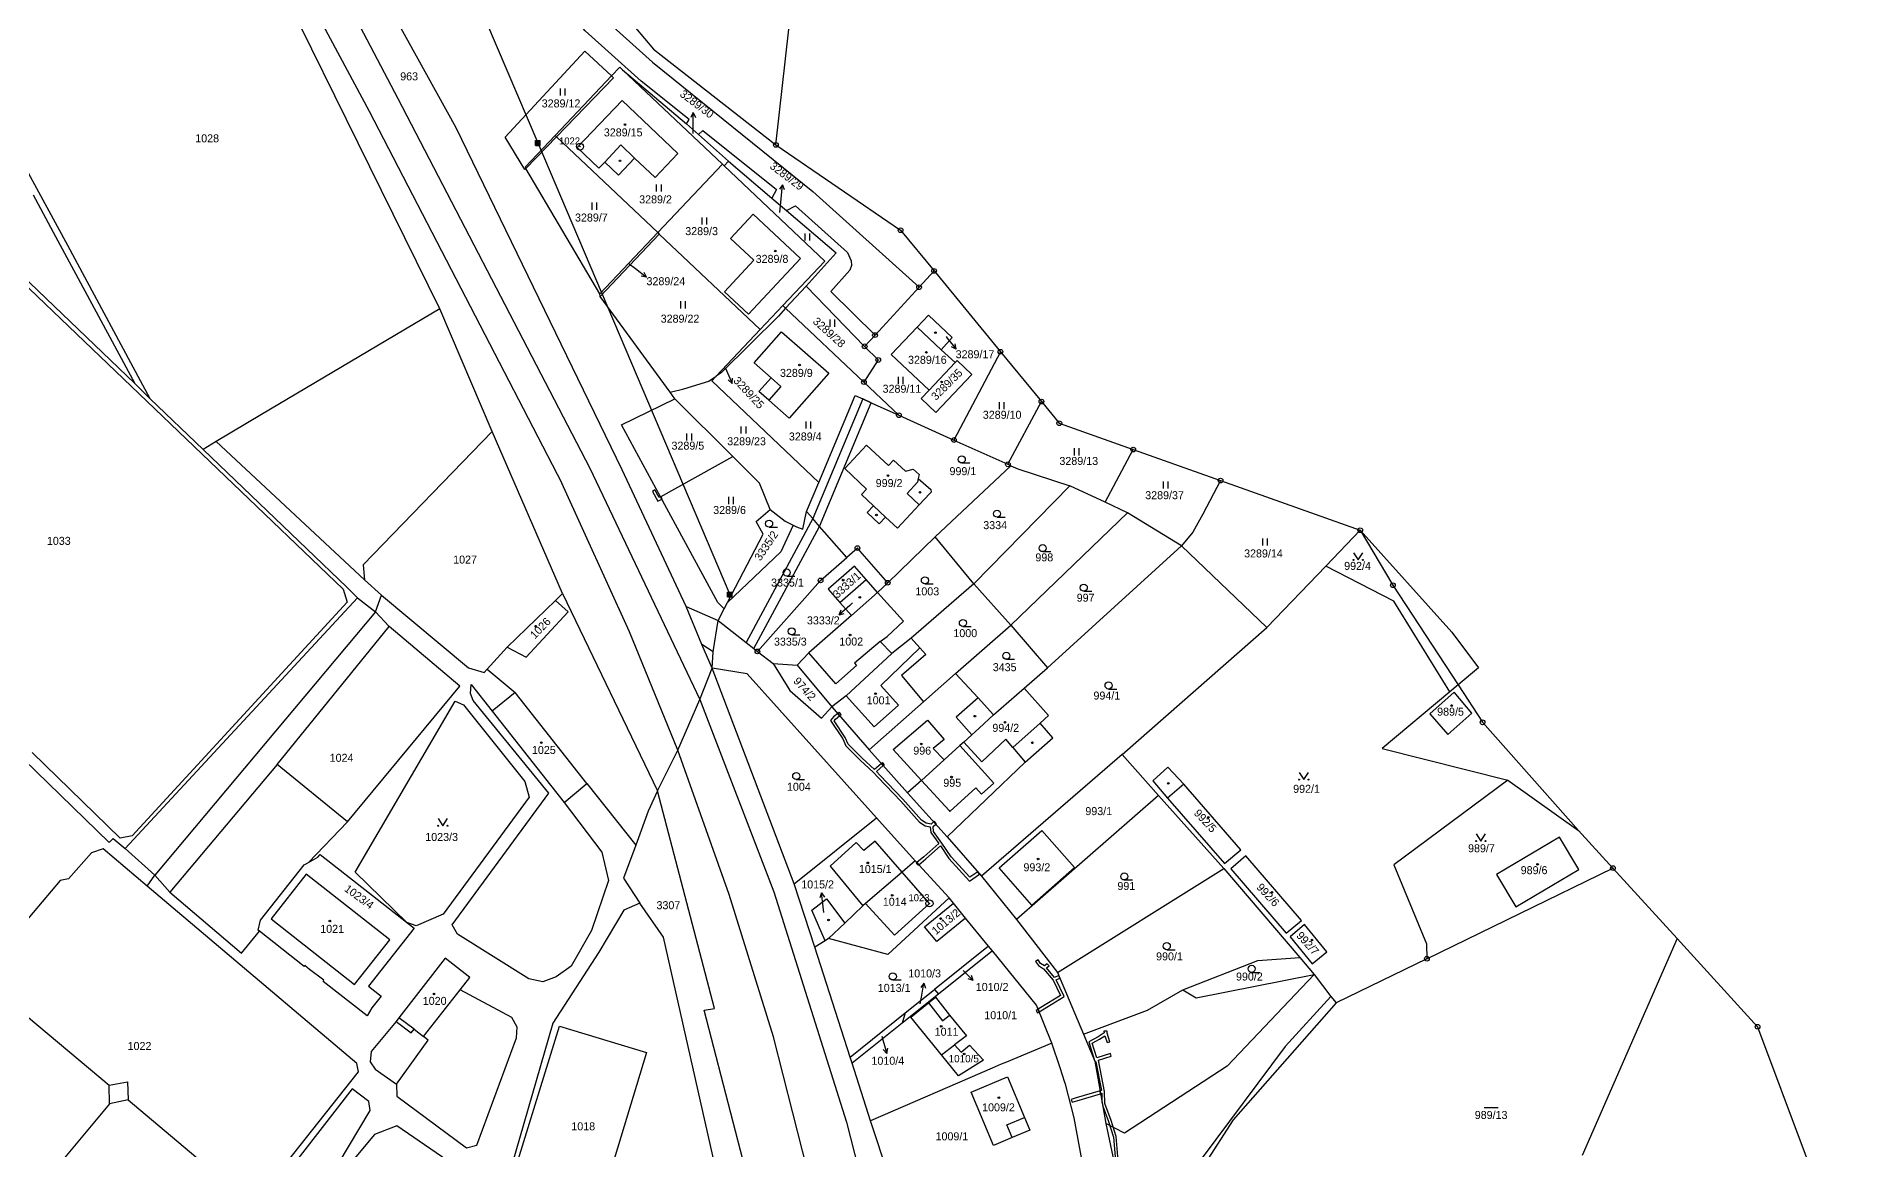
# Model space of a CAD drawing. Extents: x -784124 to -780570, y -980818 to -976926.
# Drawn here: x -781755.2 to -781369.2, y -978799 to -978562.4 of the extents above; entities that cross this region are included whole.
import ezdxf
from ezdxf.enums import TextEntityAlignment as Align

# ---------------------------------------------------------------- set-up
doc = ezdxf.new("R2010")
doc.units = 0
doc.header["$LTSCALE"] = 3.138375
doc.header["$MEASUREMENT"] = 0
doc.linetypes.add('0_051C', pattern=[0])
doc.linetypes.add('2_6_59_2', pattern=[0])
for name, color, linetype in [('101', 1, 'CONTINUOUS'), ('1016', 1, 'CONTINUOUS'), ('1029', 1, 'CONTINUOUS'), ('105', 1, 'CONTINUOUS'), ('18', 1, 'CONTINUOUS'), ('21800', 1, 'CONTINUOUS'), ('21900', 1, 'CONTINUOUS'), ('21999', 1, 'CONTINUOUS'), ('23700', 1, 'CONTINUOUS'), ('304', 1, 'CONTINUOUS'), ('306', 1, 'CONTINUOUS'), ('314', 1, 'CONTINUOUS'), ('402', 1, 'CONTINUOUS'), ('404', 1, 'CONTINUOUS'), ('50100', 1, 'CONTINUOUS'), ('602', 1, 'CONTINUOUS'), ('60502', 1, 'CONTINUOUS'), ('804', 1, 'CONTINUOUS')]:
    doc.layers.add(name, color=color, linetype=linetype)

# ---------------------------------------------------------------- blocks, each defined once
blk = doc.blocks.new('4_02$0')
at = {"layer": '404', "color": 255, "linetype": 'Continuous'}
blk.add_circle((-0.01, 0), 0.175, dxfattribs=at)
blk = doc.blocks.new('1029$1')
at = {"layer": '1029', "color": 6, "linetype": 'Continuous'}
for p, q in [((0, 3), (-0.5, 2)), ((0, 0), (0, 3)), ((0, 3), (0.5, 2))]:
    blk.add_line(p, q, dxfattribs=at)
blk = doc.blocks.new('3_06$4')
at = {"layer": '306', "color": 255, "linetype": 'Continuous'}
for p, q in [((-0.51, 0), (-0.51, 1.5)), ((0.49, 0), (0.49, 1.5))]:
    blk.add_line(p, q, dxfattribs=at)
blk = doc.blocks.new('3_04$3')
at = {"layer": '304', "color": 255, "linetype": 'Continuous'}
blk.add_line((0.01, 0), (1.76, 0), dxfattribs=at)
blk.add_circle((0.01, 0.75), 0.75, dxfattribs=at)
blk = doc.blocks.new('8_04$10')
at = {"layer": '804', "color": 255, "linetype": 'Continuous'}
blk.add_line((-1.5, 0), (1.5, 0), dxfattribs=at)
blk = doc.blocks.new('3_14$2')
at = {"layer": '314', "color": 255, "linetype": 'Continuous'}
blk.add_lwpolyline([(-1, 1.5), (0, 0), (1, 1.5)], dxfattribs=at)
for centre in [(-1, 0), (1, 0)]:
    blk.add_circle(centre, 0.1, dxfattribs=at)
blk = doc.blocks.new('1_01$18')
at = {"layer": '101', "color": 3, "linetype": 'Continuous'}
for radius in [0.75, 0.03]:
    blk.add_circle((0, 0), radius, dxfattribs=at)
blk = doc.blocks.new('1_05$19')
at = {"layer": '105', "color": 3, "linetype": 'Continuous'}
for radius in [0.5, 0.0303]:
    blk.add_circle((0, 0), radius, dxfattribs=at)
blk = doc.blocks.new('6_02$22')
at = {"layer": '602', "color": 255, "linetype": 'Continuous'}
for p, q in [((-0.5, 0.5), (0.5, 0.5)), ((-0.5, -0.5), (-0.5, 0.5)), ((-0.5, 0.3), (0.5, 0.3)), ((-0.5, 0.1), (0.5, 0.1)), ((-0.3, -0.5), (-0.3, 0.5)), ((-0.1, -0.5), (-0.1, 0.5)), ((0.1, -0.5), (0.1, 0.5)), ((0.3, -0.5), (0.3, 0.5)), ((0.5, -0.5), (0.5, 0.5)), ((-0.5, -0.1), (0.5, -0.1)), ((-0.5, -0.3), (0.5, -0.3)), ((-0.5, -0.5), (0.5, -0.5))]:
    blk.add_line(p, q, dxfattribs=at)

msp = doc.modelspace()

# ---------------------------------------------------------------- linework, layer by layer
at = {"layer": '1029', "color": 255, "linetype": 'Continuous'}
for p, q in [((-781615.62, -978583.04), (-781615.62, -978581.63)), ((-781597.16, -978599.82), (-781596.91, -978596.94)), ((-781629.23, -978610.73), (-781627.88, -978611.77)), ((-781561.86, -978626.23), (-781561.6, -978626.54)), ((-781608.81, -978632.78), (-781608.53, -978633.41)), ((-781581.72, -978682.81), (-781582.32, -978683.34)), ((-781587.83, -978748.57), (-781587.98, -978747.39)), ((-781567.36, -978768), (-781567.1, -978766.58)), ((-781575.48, -978774.9), (-781575.27, -978775.63))]:
    msp.add_line(p, q, dxfattribs=at)
at = {"layer": '21800', "color": 255, "linetype": 'Continuous'}
for p, q in [((-781748.45, -978606.85), (-781772.47, -978562.83)), ((-781632.53, -978571.25), (-781644.67, -978583.78)), ((-781632.98, -978570.84), (-781632.53, -978571.25)), ((-781644.67, -978583.78), (-781651.17, -978590.49)), ((-781634.4, -978589.13), (-781630.99, -978585.49)), ((-781630.99, -978585.49), (-781628.03, -978588.28)), ((-781755.84, -978596.13), (-781751.06, -978604.98)), ((-781734.2, -978636.19), (-781765.43, -978606.3)), ((-781751.06, -978604.98), (-781734.2, -978636.19)), ((-781731, -978639.45), (-781748.45, -978606.85)), ((-781669.44, -978620.29), (-781707.28, -978642.77)), ((-781731, -978639.45), (-781734.2, -978636.19)), ((-781596.96, -978636.81), (-781599.55, -978639.72)), ((-781599.05, -978634.96), (-781596.96, -978636.81)), ((-781719.7, -978650.19), (-781731, -978639.45)), ((-781707.28, -978642.77), (-781716.95, -978648.52)), ((-781716.95, -978648.52), (-781719.7, -978650.19)), ((-781685.46, -978677.92), (-781716.95, -978648.52)), ((-781689.17, -978679.47), (-781719.7, -978650.19)), ((-781570.16, -978659.55), (-781567.95, -978657.16)), ((-781567.76, -978656.34), (-781567.95, -978657.16)), ((-781567.55, -978661.96), (-781570.16, -978659.55)), ((-781574.73, -978664.57), (-781577.29, -978662.18)), ((-781473.88, -978667.36), (-781454.41, -978689.01)), ((-781686.91, -978681.71), (-781689.17, -978679.47)), ((-781703.98, -978717.12), (-781680.17, -978687.79)), ((-781611.33, -978693.23), (-781610.3, -978686.53)), ((-781611.33, -978693.23), (-781613.78, -978691.65)), ((-781575.84, -978691.01), (-781581.33, -978695.63)), ((-781454.41, -978689.01), (-781448.74, -978696.6)), ((-781611.57, -978696.7), (-781611.33, -978693.23)), ((-781585.3, -978700), (-781591.04, -978693.43)), ((-781581.33, -978695.63), (-781580.9, -978696.13)), ((-781575.72, -978700.34), (-781567.43, -978692.35)), ((-781659.36, -978696.88), (-781653.43, -978701.82)), ((-781614.17, -978703.31), (-781611.57, -978696.7)), ((-781580.9, -978696.13), (-781585.3, -978700)), ((-781448.74, -978696.6), (-781453.08, -978700.23)), ((-781662.94, -978702.08), (-781662.76, -978700.17)), ((-781662.34, -978703.54), (-781662.94, -978702.08)), ((-781662.76, -978700.17), (-781658.31, -978705.83)), ((-781646.25, -978723.26), (-781662.34, -978703.54)), ((-781618.86, -978714.07), (-781614.17, -978703.31)), ((-781583.06, -978702.52), (-781577.12, -978709.12)), ((-781571.96, -978704.51), (-781575.72, -978700.34)), ((-781555.07, -978702.95), (-781559.7, -978707.1)), ((-781687.4, -978740.04), (-781666.18, -978703.68)), ((-781666.18, -978703.68), (-781664.38, -978704.44)), ((-781664.38, -978704.44), (-781651.33, -978720.74)), ((-781577.12, -978709.12), (-781571.96, -978704.51)), ((-781559.7, -978707.1), (-781556.38, -978710.83)), ((-781573.07, -978713.93), (-781565.8, -978707.72)), ((-781565.8, -978707.72), (-781562.27, -978711.82)), ((-781623.21, -978722.75), (-781618.86, -978714.07)), ((-781567.1, -978720.51), (-781573.07, -978713.93)), ((-781562.27, -978711.82), (-781564.64, -978713.74)), ((-781564.64, -978713.74), (-781562.3, -978716.15)), ((-781547.69, -978713.51), (-781545.06, -978716.67)), ((-781703.98, -978717.12), (-781726.76, -978744.25)), ((-781689.03, -978729.34), (-781703.98, -978717.12)), ((-781651.33, -978720.74), (-781650.44, -978724.08)), ((-781638.16, -978721.19), (-781627.8, -978734.26)), ((-781561.24, -978726.89), (-781567.1, -978720.51)), ((-781511.36, -978721.31), (-781514.8, -978724.27)), ((-781442.48, -978720.49), (-781427.49, -978731.15)), ((-781650.44, -978724.08), (-781668.74, -978748.92)), ((-781666.83, -978751.23), (-781646.25, -978723.26)), ((-781643.03, -978725.22), (-781635, -978735.75)), ((-781580.97, -978733.75), (-781586.48, -978738.77)), ((-781579.37, -978735.43), (-781580.97, -978733.75)), ((-781576.95, -978733.44), (-781579.37, -978735.43)), ((-781571.22, -978739.99), (-781576.95, -978733.44)), ((-781729.96, -978740.63), (-781736.3, -978734.96)), ((-781635, -978735.75), (-781633.61, -978741.82)), ((-781676.41, -978750.69), (-781687.4, -978740.04)), ((-781633.61, -978741.82), (-781637.17, -978752.44)), ((-781586.48, -978738.77), (-781579.52, -978747.18)), ((-781565.39, -978746.65), (-781571.22, -978739.99)), ((-781668.74, -978748.92), (-781674.45, -978751.42)), ((-781579.01, -978746.65), (-781572.8, -978753.42)), ((-781572.8, -978753.42), (-781565.39, -978746.65)), ((-781674.45, -978751.42), (-781676.41, -978750.69)), ((-781665.64, -978753.21), (-781666.83, -978751.23)), ((-781650.54, -978762.66), (-781665.64, -978753.21)), ((-781637.17, -978752.44), (-781641.5, -978760.02)), ((-781406.54, -978754.13), (-781426.73, -978800.2)), ((-781641.5, -978760.02), (-781644.71, -978762.27)), ((-781766.12, -978763.11), (-781739.67, -978785.25)), ((-781654.09, -978770.93), (-781665.09, -978765)), ((-781647.51, -978763.34), (-781650.54, -978762.66)), ((-781644.71, -978762.27), (-781647.51, -978763.34)), ((-781483.62, -978761.73), (-781502.11, -978781.23)), ((-781565.6, -978767.76), (-781562.6, -978771.58)), ((-781480.14, -978766.46), (-781489.8, -978777.07)), ((-781678.71, -978771.73), (-781675.51, -978774.19)), ((-781674.9, -978773.41), (-781678.1, -978770.94)), ((-781652.99, -978772.92), (-781654.09, -978770.93)), ((-781653.1, -978775.22), (-781652.99, -978772.92)), ((-781562.6, -978771.58), (-781561.11, -978770.42)), ((-781675.51, -978774.19), (-781674.9, -978773.41)), ((-781674.9, -978773.41), (-781672.87, -978774.97)), ((-781661.54, -978798.01), (-781653.1, -978775.22)), ((-781489.8, -978777.07), (-781507.47, -978800.72)), ((-781739.67, -978785.25), (-781735.75, -978784.6)), ((-781735.75, -978784.6), (-781735.67, -978788.42)), ((-781502.11, -978781.23), (-781523.93, -978795.49)), ((-781739.58, -978789.25), (-781739.67, -978785.25)), ((-781735.67, -978788.42), (-781739.58, -978789.25)), ((-781735.67, -978788.42), (-781709.11, -978810.72)), ((-781678.64, -978785.03), (-781678.59, -978787.58)), ((-781678.59, -978787.58), (-781663.74, -978798.61)), ((-781739.58, -978789.25), (-781750.59, -978802.43)), ((-781548.98, -978793.73), (-781545.17, -978792.13)), ((-781547.85, -978796.41), (-781548.98, -978793.73)), ((-781523.93, -978795.49), (-781527.91, -978793.44)), ((-781663.74, -978798.61), (-781661.54, -978798.01))]:
    msp.add_line(p, q, dxfattribs=at)
for points in [[(-781614.44, -978583.27), (-781613.53, -978582.41), (-781597.87, -978594.93), (-781598.91, -978596.82)], [(-781595.74, -978599.45), (-781593.87, -978598.44), (-781582.82, -978608.32), (-781582.01, -978610.15), (-781581.98, -978611.14), (-781582.31, -978612.11), (-781586.36, -978616.62), (-781576.96, -978625.9)], [(-781561.24, -978726.89), (-781561.04, -978727.1), (-781555.53, -978722.13), (-781554.36, -978723.43), (-781551.74, -978721.08), (-781558.91, -978713.11)]]:
    msp.add_lwpolyline(points, dxfattribs=at)
at = {"layer": '21900', "color": 3, "linetype": 'Continuous'}
for p, q in [((-781632.98, -978570.84), (-781644.95, -978583.51)), ((-781630.64, -978569.51), (-781617, -978581.04)), ((-781609.4, -978589.58), (-781630.64, -978569.51)), ((-781644.95, -978583.51), (-781644.67, -978583.78)), ((-781644.67, -978583.78), (-781623.14, -978604.12)), ((-781635.44, -978617.13), (-781651.17, -978590.49)), ((-781623.14, -978604.12), (-781609.4, -978589.58)), ((-781609.02, -978589.94), (-781609.4, -978589.58)), ((-781608.1, -978588.96), (-781609.02, -978589.94)), ((-781635.44, -978617.13), (-781623.14, -978604.12)), ((-781622.81, -978604.43), (-781635.34, -978617.68)), ((-781623.14, -978604.12), (-781622.81, -978604.43)), ((-781622.81, -978604.43), (-781601.33, -978624.73)), ((-781564.42, -978612.26), (-781567.6, -978615.73)), ((-781564.42, -978612.26), (-781550.3, -978629.43)), ((-781635.34, -978617.68), (-781635.44, -978617.13)), ((-781620.46, -978638.01), (-781635.34, -978617.68)), ((-781591.58, -978615.48), (-781595.96, -978620.17)), ((-781591.58, -978615.48), (-781579.16, -978628.29)), ((-781601.33, -978624.73), (-781596.52, -978619.64)), ((-781595.96, -978620.17), (-781596.52, -978619.64)), ((-781579.32, -978635.88), (-781595.96, -978620.17)), ((-781610.71, -978634.66), (-781601.33, -978624.73)), ((-781562.9, -978629), (-781567.99, -978624.18)), ((-781562.9, -978629), (-781559.96, -978631.75)), ((-781550.3, -978629.43), (-781560.19, -978648.19)), ((-781550.3, -978629.43), (-781541.6, -978640.01)), ((-781565.47, -978637.6), (-781559.96, -978631.75)), ((-781571.87, -978642.92), (-781579.32, -978635.88)), ((-781630.85, -978644.97), (-781619.48, -978639.42)), ((-781619.48, -978639.42), (-781620.46, -978638.01)), ((-781607.17, -978651.7), (-781619.48, -978639.42)), ((-781548.73, -978653.36), (-781541.6, -978640.01)), ((-781622.55, -978660.26), (-781630.85, -978644.97)), ((-781571.87, -978642.92), (-781560.19, -978648.19)), ((-781643.34, -978680.79), (-781658.32, -978646.37)), ((-781560.19, -978648.19), (-781548.73, -978653.36)), ((-781622.55, -978660.26), (-781607.17, -978651.7)), ((-781548.73, -978653.36), (-781548.08, -978653.65)), ((-781528.08, -978661.43), (-781522.09, -978650.21)), ((-781522.09, -978650.21), (-781503.54, -978656.81)), ((-781591.49, -978663.4), (-781588.91, -978657.22)), ((-781548.08, -978653.65), (-781564.21, -978668.77)), ((-781503.54, -978656.81), (-781473.88, -978667.36)), ((-781535.54, -978657.9), (-781555.97, -978678.74)), ((-781528.08, -978661.43), (-781535.54, -978657.9)), ((-781590.2, -978664.87), (-781591.49, -978663.4)), ((-781588.74, -978666.54), (-781590.2, -978664.87)), ((-781523.3, -978663.69), (-781548.08, -978687.57)), ((-781523.3, -978663.69), (-781528.08, -978661.43)), ((-781511.86, -978670.68), (-781523.3, -978663.69)), ((-781582.95, -978673.14), (-781588.74, -978666.54)), ((-781509.44, -978667.75), (-781511.86, -978670.68)), ((-781481.19, -978674.97), (-781473.88, -978667.36)), ((-781540.33, -978696.57), (-781511.86, -978670.68)), ((-781511.86, -978670.68), (-781493.73, -978688.03)), ((-781493.73, -978688.03), (-781481.19, -978674.97)), ((-781584.42, -978682.73), (-781578.84, -978677.84)), ((-781576.41, -978680.61), (-781578.84, -978677.84)), ((-781574.26, -978678.52), (-781576.41, -978680.61)), ((-781555.97, -978678.74), (-781569.29, -978690.33)), ((-781683.09, -978684.67), (-781681.79, -978681.15)), ((-781644.85, -978682.26), (-781655.1, -978692.24)), ((-781644.85, -978682.26), (-781643.34, -978680.79)), ((-781643.34, -978680.79), (-781623.21, -978722.75)), ((-781617.1, -978683.55), (-781610.3, -978686.53)), ((-781610.3, -978686.53), (-781609.03, -978684.09)), ((-781609.03, -978684.09), (-781608.32, -978682.72)), ((-781584.42, -978682.73), (-781581.99, -978685.5)), ((-781576.41, -978680.61), (-781581.99, -978685.5)), ((-781683.09, -978684.67), (-781729.96, -978740.63)), ((-781610.3, -978686.53), (-781604.32, -978691.22)), ((-781559.88, -978697.83), (-781548.08, -978687.57)), ((-781524.46, -978715.03), (-781493.73, -978688.03)), ((-781604.32, -978691.22), (-781602.72, -978692.48)), ((-781569.29, -978690.33), (-781573.36, -978693.59)), ((-781602.72, -978692.48), (-781601.93, -978693.1)), ((-781601.93, -978693.1), (-781598.62, -978695.7)), ((-781598.62, -978695.7), (-781593.52, -978696)), ((-781598.62, -978695.7), (-781595.06, -978701.43)), ((-781594.13, -978742.49), (-781611.57, -978696.7)), ((-781593.52, -978696), (-781586.13, -978704.88)), ((-781559.88, -978697.83), (-781566.66, -978703.79)), ((-781545.26, -978700.91), (-781540.33, -978696.57)), ((-781595.06, -978701.43), (-781588.32, -978707.3)), ((-781551.76, -978706.62), (-781545.26, -978700.91)), ((-781545.26, -978700.91), (-781540.13, -978706.76)), ((-781453.08, -978700.23), (-781454.81, -978701.67)), ((-781588.32, -978707.3), (-781586.13, -978704.88)), ((-781586.13, -978704.88), (-781578.18, -978714.03)), ((-781566.66, -978703.79), (-781578.18, -978714.03)), ((-781540.13, -978706.76), (-781541.9, -978708.35)), ((-781578.18, -978714.03), (-781570.06, -978723.17)), ((-781558.09, -978712.37), (-781558.91, -978713.11)), ((-781524.46, -978715.03), (-781554.33, -978740.88)), ((-781516.73, -978723.71), (-781524.46, -978715.03)), ((-781570.06, -978723.17), (-781561.61, -978732.48)), ((-781516.73, -978723.71), (-781546.93, -978750.11)), ((-781502.83, -978739.27), (-781516.73, -978723.71)), ((-781594.13, -978742.49), (-781576.63, -978728.47)), ((-781568.42, -978737.59), (-781576.63, -978728.47)), ((-781561.61, -978732.48), (-781554.33, -978740.88)), ((-781561.22, -978745.48), (-781568.42, -978737.59)), ((-781731.63, -978742.97), (-781729.96, -978740.63)), ((-781554.33, -978740.88), (-781546.93, -978750.11)), ((-781538.16, -978761.34), (-781502.83, -978739.27)), ((-781502.83, -978739.27), (-781486.7, -978758.13)), ((-781459.71, -978758.4), (-781420.18, -978739.16)), ((-781589.75, -978755.99), (-781594.13, -978742.49)), ((-781560.31, -978746.59), (-781561.22, -978745.48)), ((-781557.71, -978749.76), (-781560.31, -978746.59)), ((-781552.82, -978755.72), (-781557.71, -978749.76)), ((-781583.35, -978750.82), (-781586.83, -978754.13)), ((-781546.93, -978750.11), (-781538.16, -978761.34)), ((-781587.55, -978754.59), (-781589.75, -978755.99)), ((-781582.23, -978779.33), (-781589.75, -978755.99)), ((-781586.83, -978754.13), (-781587.55, -978754.59)), ((-781552.82, -978755.72), (-781564.31, -978764.94)), ((-781552, -978756.73), (-781563.49, -978765.92)), ((-781552, -978756.73), (-781552.82, -978755.72)), ((-781538.16, -978761.34), (-781532.68, -978774.44)), ((-781486.7, -978758.13), (-781483.62, -978761.73)), ((-781459.71, -978758.4), (-781478.95, -978767.77)), ((-781570.54, -978769.94), (-781564.31, -978764.94)), ((-781564.31, -978764.94), (-781563.49, -978765.92)), ((-781563.49, -978765.92), (-781571.2, -978772.09)), ((-781582.23, -978779.33), (-781570.54, -978769.94)), ((-781571.2, -978772.09), (-781581.83, -978780.59)), ((-781570.54, -978769.94), (-781571.2, -978772.09)), ((-781562.83, -978778.81), (-781560.04, -978776.72)), ((-781539.36, -978776.34), (-781549.03, -978780.36)), ((-781581.83, -978780.59), (-781582.23, -978779.33)), ((-781577.92, -978792.87), (-781581.83, -978780.59)), ((-781549.03, -978780.36), (-781550.18, -978780.84)), ((-781574.1, -978804.41), (-781577.92, -978792.87))]:
    msp.add_line(p, q, dxfattribs=at)
for points in [[(-781702.13, -978444.77), (-781691.06, -978463.87), (-781656.52, -978526.55), (-781624.01, -978565.14), (-781598.02, -978585.5)], [(-781598.02, -978585.5), (-781590.43, -978517.94), (-781560.76, -978496.91), (-781500.76, -978460)], [(-781738.25, -978462.5), (-781736.87, -978467.37), (-781735.83, -978468.84), (-781733.1, -978472.69), (-781709.89, -978515.59), (-781678.35, -978575.66), (-781637.58, -978654.18), (-781614.17, -978703.31), (-781598.47, -978744.18), (-781583.05, -978793.12), (-781563.58, -978869.13), (-781552.34, -978888.47)], [(-781712.95, -978462.79), (-781707.54, -978465.31), (-781705.75, -978468.74), (-781699.85, -978476.87), (-781690.42, -978488.73), (-781666.81, -978518.85), (-781642.43, -978549.64), (-781635.37, -978557.91), (-781624.24, -978567.94), (-781590.2, -978595.39), (-781567.6, -978615.73)], [(-781617, -978581.04), (-781616.46, -978580.09), (-781626.63, -978571.94), (-781638.52, -978561.25), (-781645.75, -978552.81), (-781670.41, -978521.47), (-781694.29, -978491.43), (-781703.31, -978480.52), (-781707.94, -978475.19), (-781710.31, -978473.29), (-781712.2, -978472.38), (-781715.89, -978471.45), (-781721.94, -978472.01), (-781724.78, -978475.31)], [(-781617.1, -978683.55), (-781630.7, -978654.52), (-781665.94, -978581.83), (-781703.36, -978514.25), (-781725.12, -978476.62)], [(-781658.32, -978646.37), (-781669.44, -978620.29), (-781718.94, -978519.81), (-781724.33, -978517.48)], [(-781651.17, -978590.49), (-781651.35, -978590.68), (-781655.53, -978583.82), (-781638.65, -978565.56), (-781632.98, -978570.84)], [(-781632.98, -978570.84), (-781631.21, -978568.97), (-781630.64, -978569.51)], [(-781634.4, -978589.13), (-781635.64, -978590.43), (-781640.23, -978586.07), (-781630.7, -978576.04), (-781618.83, -978587.31), (-781623.67, -978592.41), (-781628.03, -978588.28), (-781631.48, -978591.91), (-781634.4, -978589.13)], [(-781644.95, -978583.51), (-781651.31, -978590.24), (-781651.17, -978590.49)], [(-781617, -978581.04), (-781614.44, -978583.27), (-781608.1, -978588.96)], [(-781598.02, -978585.5), (-781571.53, -978603.62), (-781564.42, -978612.26)], [(-781596.52, -978619.64), (-781587.59, -978610.19), (-781609.02, -978589.94)], [(-781608.1, -978588.96), (-781598.91, -978596.82), (-781595.74, -978599.45), (-781585.23, -978608.44), (-781591.58, -978615.48)], [(-781603.85, -978621.47), (-781608.96, -978616.7), (-781602.68, -978609.97), (-781607.65, -978605.34), (-781602.85, -978600.19), (-781592.77, -978609.59), (-781603.85, -978621.47)], [(-781794.11, -978678.29), (-781811.5, -978662.04), (-781811.31, -978654.32), (-781768.15, -978608.61), (-781765, -978608.05), (-781689.96, -978679.88), (-781689.09, -978682.63), (-781734.8, -978732.29), (-781737.36, -978732.79), (-781756.07, -978714.57)], [(-781567.6, -978615.73), (-781576.96, -978625.9), (-781579.16, -978628.29)], [(-781595.96, -978620.17), (-781597.48, -978621.85), (-781603.44, -978627.77), (-781609.65, -978633.94), (-781610.71, -978634.66)], [(-781567.99, -978624.18), (-781565.59, -978621.63), (-781560.57, -978626.44), (-781562.9, -978629)], [(-781586.8, -978633.99), (-781595.22, -978643.54), (-781599.55, -978639.72), (-781601.67, -978637.85), (-781599.05, -978634.96), (-781602.64, -978631.79), (-781596.81, -978625.18), (-781586.8, -978633.99)], [(-781565.47, -978637.6), (-781573.51, -978630.04), (-781567.99, -978624.18)], [(-781579.16, -978628.29), (-781576.27, -978631.19), (-781579.32, -978635.88)], [(-781559.96, -978631.75), (-781559.54, -978631.33), (-781556.41, -978634.29), (-781564.03, -978642.35), (-781567.17, -978639.4), (-781565.47, -978637.6)], [(-781620.46, -978638.01), (-781617.59, -978637.34), (-781612.26, -978635.7), (-781610.71, -978634.66)], [(-781610.71, -978634.66), (-781611.64, -978635.64), (-781588.91, -978657.22)], [(-781588.91, -978657.22), (-781581.17, -978638.72), (-781579.57, -978639.44)], [(-781579.57, -978639.44), (-781577.76, -978640.26), (-781571.87, -978642.92)], [(-781541.6, -978640.01), (-781537.8, -978644.63), (-781522.09, -978650.21)], [(-781658.32, -978646.37), (-781685.74, -978674.75), (-781685.46, -978677.92), (-781681.79, -978681.15)], [(-781565.06, -978659.27), (-781565.34, -978659.57), (-781567.55, -978661.96), (-781572.17, -978666.95), (-781574.73, -978664.57), (-781576.05, -978665.98), (-781578.61, -978663.59), (-781577.29, -978662.18), (-781579.85, -978659.8), (-781578.74, -978658.62), (-781583.38, -978654.25), (-781578.79, -978649.3), (-781574.13, -978653.61), (-781573.04, -978652.44), (-781570.46, -978654.83), (-781568.83, -978654.4), (-781567.57, -978655.52), (-781567.76, -978656.34), (-781565.11, -978658.71), (-781565.06, -978659.27)], [(-781599.21, -978662.96), (-781601.51, -978657.34), (-781607.17, -978651.7)], [(-781548.08, -978653.65), (-781546.62, -978654.31), (-781535.54, -978657.9)], [(-781503.54, -978656.81), (-781507.3, -978663.96), (-781509.44, -978667.75)], [(-781609.03, -978684.09), (-781610.34, -978682.74), (-781622.55, -978660.26)], [(-781608.32, -978682.72), (-781600.74, -978668.18), (-781602.19, -978665.52), (-781599.21, -978662.96)], [(-781599.21, -978662.96), (-781596.05, -978665.47), (-781594.32, -978666.32)], [(-781594.32, -978666.32), (-781593.64, -978666.65), (-781592.32, -978667.11), (-781591.49, -978663.4)], [(-781594.32, -978666.32), (-781596.98, -978671.92), (-781608.32, -978682.72)], [(-781473.88, -978667.36), (-781466.92, -978679.06), (-781453.08, -978700.23)], [(-781574.26, -978678.52), (-781580.69, -978671.16), (-781582.95, -978673.14)], [(-781601.93, -978693.1), (-781588.53, -978678.03), (-781582.95, -978673.14)], [(-781578.84, -978677.84), (-781581.3, -978675.03), (-781586.88, -978679.92), (-781584.42, -978682.73)], [(-781757.78, -978716.11), (-781739.65, -978733.68), (-781738.83, -978732.83), (-781736.3, -978734.96), (-781686.91, -978681.71), (-781683.09, -978684.67)], [(-781681.79, -978681.15), (-781663.35, -978696.63), (-781659.98, -978697.56), (-781659.36, -978696.88), (-781655.1, -978692.24)], [(-781655.1, -978692.24), (-781651.08, -978694.31), (-781642.19, -978684.73), (-781644.85, -978682.26)], [(-781611.57, -978696.7), (-781613.78, -978691.65), (-781617.1, -978683.55)], [(-781573.36, -978693.59), (-781575.84, -978691.01), (-781574.41, -978689.93), (-781570.9, -978686.7), (-781576.41, -978680.61)], [(-781697.3, -978737.93), (-781689.03, -978729.34), (-781665.14, -978700.5), (-781680.17, -978687.79), (-781683.09, -978684.67)], [(-781581.99, -978685.5), (-781591.04, -978693.43), (-781593.52, -978696)], [(-781569.29, -978690.33), (-781567.43, -978692.35), (-781566.18, -978693.79), (-781571.33, -978698.22), (-781566.66, -978703.79)], [(-781573.36, -978693.59), (-781583.06, -978702.52), (-781586.13, -978704.88)], [(-781576.63, -978728.47), (-781604.14, -978697.89), (-781611.57, -978696.7)], [(-781551.76, -978706.62), (-781555.07, -978702.95), (-781559.88, -978697.83)], [(-781638.16, -978721.19), (-781653.43, -978701.82), (-781658.31, -978705.83), (-781643.03, -978725.22), (-781638.16, -978721.19)], [(-781454.81, -978701.67), (-781469.22, -978713.73), (-781442.48, -978720.49), (-781466.73, -978738.49), (-781459.8, -978755.24), (-781459.71, -978758.4)], [(-781453.91, -978701.79), (-781459.09, -978706.37), (-781455.29, -978710.75), (-781450.18, -978706.24), (-781453.91, -978701.79)], [(-781453.08, -978700.23), (-781447.88, -978708.18), (-781427.49, -978731.15), (-781420.18, -978739.16)], [(-781558.09, -978712.37), (-781556.38, -978710.83), (-781554.81, -978709.45), (-781551.76, -978706.62)], [(-781561.61, -978732.48), (-781545.06, -978716.67), (-781539.2, -978711.51), (-781541.9, -978708.35)], [(-781541.9, -978708.35), (-781547.69, -978713.51), (-781549.17, -978711.73)], [(-781558.91, -978713.11), (-781562.3, -978716.15), (-781567.1, -978720.51), (-781570.06, -978723.17)], [(-781549.17, -978711.73), (-781554.29, -978716.59), (-781558.09, -978712.37)], [(-781514.8, -978724.27), (-781502.7, -978738.17), (-781499.25, -978735.27), (-781511.36, -978721.31), (-781514.73, -978717.68), (-781517.93, -978720.63), (-781514.8, -978724.27)], [(-781623.21, -978722.75), (-781625.16, -978727.08), (-781627.8, -978734.26), (-781630.38, -978741.3), (-781626.91, -978746.58)], [(-781550.79, -979134.23), (-781561.54, -979084.02), (-781567.12, -979047.16), (-781587.85, -978931.32), (-781587.49, -978914.13), (-781592.08, -978867.05), (-781595.73, -978850.81), (-781594.76, -978840.75), (-781613.29, -978769.32), (-781611.07, -978768.96), (-781623.21, -978722.75)], [(-781550.58, -978739.09), (-781541.53, -978731.13), (-781534.56, -978739.05), (-781543.61, -978747.01), (-781550.58, -978739.09)], [(-781444.89, -978740.51), (-781440.82, -978747.35), (-781427.44, -978739.47), (-781431.51, -978732.6), (-781444.89, -978740.51)], [(-781731.63, -978742.97), (-781740.98, -978735.09), (-781743.41, -978735.88), (-781748.29, -978741.4), (-781750.12, -978741.81), (-781761.57, -978755.38), (-781761.4, -978756.98), (-781766.12, -978763.11), (-781783.75, -978784.19)], [(-781707.76, -978752.55), (-781708.01, -978752.36), (-781707.51, -978750.25), (-781698.23, -978738.43), (-781697.3, -978737.93)], [(-781697.3, -978737.93), (-781695.31, -978736.85), (-781694.83, -978736.23), (-781674.89, -978751.92), (-781684.6, -978764.23), (-781681.9, -978766.36), (-781683.85, -978768.82), (-781684.88, -978770.54), (-781694.23, -978763.25), (-781694.04, -978762.99), (-781697.08, -978760.7), (-781698.11, -978759.87), (-781698.24, -978760.05), (-781707.76, -978752.55)], [(-781568.42, -978737.59), (-781571.22, -978739.99), (-781579.01, -978746.65), (-781579.52, -978747.18), (-781583.35, -978750.82)], [(-781489.6, -978753.01), (-781486.35, -978750.28), (-781498.19, -978736.58), (-781501.33, -978739.29), (-781489.6, -978753.01)], [(-781729.96, -978740.63), (-781726.76, -978744.25), (-781711.59, -978757.2), (-781707.76, -978752.55)], [(-781705.27, -978749.93), (-781687.52, -978763.89), (-781680.07, -978754.42), (-781697.82, -978740.45), (-781705.27, -978749.93)], [(-781420.18, -978739.16), (-781406.54, -978754.13), (-781389.46, -978772.86), (-781369.24, -978826.99), (-781384.8, -978842.06)], [(-781720.19, -978824.56), (-781709.11, -978810.72), (-781686.71, -978782.47), (-781687.07, -978780.68), (-781731.63, -978742.97)], [(-781587.55, -978754.59), (-781590.38, -978748.06), (-781587.28, -978745.69), (-781583.35, -978750.82)], [(-781561.22, -978745.48), (-781574.26, -978757.53), (-781586.83, -978754.13)], [(-781626.91, -978746.58), (-781630.31, -978748.12), (-781635.64, -978757.05), (-781645.42, -978772.13), (-781659.41, -978820.65)], [(-781599.97, -978851.13), (-781621.91, -978753.86), (-781626.91, -978746.58)], [(-781557.71, -978749.76), (-781563.82, -978754.78), (-781566.42, -978751.61), (-781560.31, -978746.59)], [(-781488.78, -978753.74), (-781484.06, -978759.52), (-781480.95, -978756.92), (-781485.73, -978751.14), (-781488.78, -978753.74)], [(-781539.36, -978776.34), (-781542.68, -978768.29), (-781552, -978756.73)], [(-781683.13, -978781.91), (-781678.64, -978785.03), (-781671.87, -978775.75), (-781672.87, -978774.97), (-781665.09, -978765), (-781663.05, -978762.38), (-781668.28, -978758.26), (-781678.1, -978770.94), (-781678.71, -978771.73), (-781683.98, -978778.13), (-781684.26, -978780.34), (-781683.13, -978781.91)], [(-781532.68, -978774.44), (-781519.1, -978769.36), (-781511.55, -978765.01)], [(-781511.55, -978765.01), (-781508.72, -978766.75), (-781483.62, -978761.73)], [(-781483.62, -978761.73), (-781480.14, -978766.46), (-781478.95, -978767.77)], [(-781562.83, -978778.81), (-781569.36, -978770.83), (-781565.6, -978767.76), (-781564.14, -978766.57), (-781561.11, -978770.42), (-781557.53, -978774.83), (-781560.04, -978776.72)], [(-781478.95, -978767.77), (-781500.84, -978792.61), (-781506.91, -978801.99), (-781507.18, -978802.41), (-781502.86, -978810.71), (-781502.22, -978814.14), (-781498.94, -978831.67), (-781490.18, -978834.59), (-781472.04, -978835.41), (-781463.45, -978844.37)], [(-781655.8, -978810.96), (-781644.02, -978772.74), (-781625.5, -978778.37), (-781637.15, -978816.68), (-781655.8, -978810.96)], [(-781560.04, -978776.72), (-781558.66, -978778.3), (-781556.88, -978776.79), (-781553.91, -978779.99), (-781559.2, -978783.26), (-781562.83, -978778.81)], [(-781532.8, -978802.23), (-781534.64, -978792.21), (-781536.52, -978785.03), (-781536.61, -978784.7), (-781537.63, -978781.6), (-781539.36, -978776.34)], [(-781532.68, -978774.44), (-781530.28, -978780.19), (-781527.91, -978793.44), (-781524.93, -978807.47), (-781521.4, -978842.18)], [(-781550.18, -978780.84), (-781552.1, -978781.64), (-781577.92, -978792.87)], [(-781551.79, -978798.07), (-781556.53, -978786.79), (-781548.8, -978783.5), (-781545.17, -978792.13), (-781544.06, -978794.81), (-781547.85, -978796.41), (-781551.79, -978798.07)], [(-781691.05, -978802.08), (-781684.22, -978790.69), (-781684.48, -978788.74), (-781688.06, -978786.05), (-781718.7, -978825.58)], [(-781661.79, -978819.89), (-781662.74, -978819.58), (-781659.81, -978808.75), (-781660.37, -978806.79), (-781661.88, -978805.39), (-781678.53, -978793.9), (-781683.33, -978795.79), (-781689.41, -978803.06)]]:
    msp.add_lwpolyline(points, dxfattribs=at)
at = {"layer": '21999', "color": 3, "linetype": 'Continuous'}
for p, q in [((-781564.21, -978668.77), (-781574.26, -978678.52)), ((-781555.97, -978678.74), (-781564.21, -978668.77)), ((-781555.97, -978678.74), (-781548.08, -978687.57)), ((-781548.08, -978687.57), (-781540.33, -978696.57))]:
    msp.add_line(p, q, dxfattribs=at)
for points in [[(-781454.81, -978701.67), (-781466.74, -978682.42), (-781481.19, -978674.97)], [(-781511.55, -978765.01), (-781495.59, -978758.77), (-781486.7, -978758.13)]]:
    msp.add_lwpolyline(points, dxfattribs=at)
at = {"layer": '23700', "color": 255, "linetype": '0_051C'}
for points in [[(-781579.57, -978639.44), (-781590.2, -978664.87), (-781604.32, -978691.22), (-781602.72, -978692.48), (-781588.74, -978666.54), (-781577.76, -978640.26), (-781579.57, -978639.44)], [(-781622.55, -978660.26), (-781622.83, -978660.39), (-781623.74, -978658.8), (-781624.26, -978659.1), (-781623.07, -978661.19), (-781622.27, -978660.77), (-781622.55, -978660.26)], [(-781622.44, -978660.2), (-781622.55, -978660.26), (-781622.27, -978660.77), (-781622.17, -978660.72), (-781622.44, -978660.2)], [(-781575.2, -978717.38), (-781575.6, -978716.93), (-781577.08, -978718.23), (-781579.7, -978715.77), (-781582.63, -978712.83), (-781583.28, -978711.42), (-781585.65, -978707.83), (-781585.35, -978707.48), (-781584.48, -978706.77), (-781584.88, -978706.32), (-781585.77, -978707.04), (-781586.41, -978707.79), (-781583.8, -978711.72), (-781583.13, -978713.17), (-781580.12, -978716.21), (-781577.3, -978718.85), (-781576.29, -978719.91), (-781571.46, -978724.91), (-781567.5, -978729.4), (-781566.34, -978730.14), (-781565.23, -978730.41), (-781565.09, -978731.6), (-781563.41, -978733.95), (-781566.57, -978736.76), (-781568.06, -978737.98), (-781567.66, -978738.43), (-781566.19, -978737.22), (-781563.07, -978734.45), (-781561.27, -978737.11), (-781556.87, -978741.9), (-781554.74, -978740.41), (-781555.14, -978739.95), (-781556.79, -978741.1), (-781560.79, -978736.73), (-781562.76, -978733.83), (-781564.51, -978731.38), (-781564.64, -978730.29), (-781564.01, -978729.84), (-781564.5, -978729.29), (-781565.04, -978729.84), (-781566.1, -978729.58), (-781567.1, -978728.94), (-781571.02, -978724.51), (-781575.85, -978719.49), (-781576.66, -978718.65), (-781575.2, -978717.38)], [(-781584.88, -978706.32), (-781584.48, -978706.77), (-781584.17, -978706.52), (-781584.55, -978706.05), (-781584.88, -978706.32)], [(-781575.6, -978716.93), (-781575.2, -978717.38), (-781574.97, -978717.18), (-781575.37, -978716.73), (-781575.6, -978716.93)], [(-781564.5, -978729.29), (-781564.01, -978729.84), (-781563.92, -978729.77), (-781564.39, -978729.18), (-781564.5, -978729.29)], [(-781568.06, -978737.98), (-781568.19, -978738.09), (-781567.81, -978738.55), (-781567.66, -978738.43), (-781568.06, -978737.98)], [(-781542.32, -978769.16), (-781542.09, -978769.72), (-781541.41, -978769.3), (-781536.74, -978766.46), (-781538.49, -978762.93), (-781537.67, -978762.51), (-781537.9, -978761.95), (-781538.81, -978762.42), (-781540.54, -978760.37), (-781539.99, -978759.95), (-781540.36, -978759.48), (-781540.98, -978759.95), (-781541.8, -978759.43), (-781542.33, -978758.63), (-781542.83, -978758.97), (-781542.22, -978759.87), (-781541.17, -978760.55), (-781539.14, -978762.97), (-781537.52, -978766.24), (-781541.73, -978768.78), (-781542.32, -978769.16)], [(-781542.32, -978769.16), (-781542.74, -978769.43), (-781542.42, -978769.94), (-781542.09, -978769.72), (-781542.32, -978769.16)], [(-781535.26, -978788.29), (-781535.1, -978788.87), (-781534.07, -978788.58), (-781529.05, -978787.09), (-781529.15, -978786.5), (-781534.23, -978788), (-781535.26, -978788.29)]]:
    msp.add_lwpolyline(points, close=True, dxfattribs=at)
msp.add_lwpolyline([(-781525.14, -978802.96), (-781525.69, -978796.21), (-781526.81, -978792.79), (-781528.13, -978789.18), (-781528.18, -978786.59), (-781529.46, -978779.99), (-781526.78, -978779.12), (-781526.96, -978778.55), (-781529.84, -978779.48), (-781530.83, -978776.35), (-781529.27, -978775.5), (-781528.13, -978774.78), (-781527.66, -978776.23), (-781527.08, -978776.05), (-781527.67, -978774.23), (-781527.61, -978773.8), (-781528.31, -978773.81), (-781528.3, -978774.18), (-781529.57, -978774.98), (-781531.55, -978776.07), (-781530.3, -978780.03), (-781530.3, -978780.03), (-781530.02, -978780.29), (-781528.83, -978786.41), (-781529.15, -978786.5), (-781529.05, -978787.09), (-781528.77, -978787.01), (-781528.74, -978788.81), (-781528.58, -978789.71), (-781527.37, -978792.99), (-781526.29, -978796.33), (-781525.74, -978803)], dxfattribs=at)
at = {"layer": '50100', "color": 255, "linetype": 'Continuous'}
for p, q in [((-781716.37, -978518.56), (-781684.46, -978578.32)), ((-781684.46, -978578.32), (-781643.52, -978657.35)), ((-781629.11, -978688.96), (-781643.52, -978657.35)), ((-781618.86, -978714.07), (-781629.11, -978688.96)), ((-781607.92, -978744.77), (-781618.86, -978714.07)), ((-781598.53, -978775.03), (-781607.92, -978744.77)), ((-781587.21, -978819.59), (-781598.53, -978775.03))]:
    msp.add_line(p, q, dxfattribs=at)
at = {"layer": '60502', "color": 255, "linetype": '2_6_59_2'}
for p, q in [((-781690.73, -978486.1), (-781648.63, -978585.08)), ((-781648.63, -978585.08), (-781607.81, -978681.04))]:
    msp.add_line(p, q, dxfattribs=at)

# ---------------------------------------------------------------- block references
at = {"layer": '101', "color": 0, "linetype": 'ByBlock'}
for p in [(-781639.63, -978585.85), (-781565.39, -978746.65)]:
    msp.add_blockref('1_01$18', p, dxfattribs=at)
at = {"layer": '1029', "color": 0, "linetype": 'ByBlock'}
msp.add_blockref('1029$1', (-781615.62, -978581.63), dxfattribs=at)
for p, rotation in [((-781596.91, -978596.94), 355), ((-781627.88, -978611.77), 232), ((-781561.6, -978626.54), 219), ((-781608.53, -978633.41), 204), ((-781582.32, -978683.34), 131), ((-781587.98, -978747.39), 7), ((-781558.2, -978760.91), 225), ((-781567.1, -978766.58), 350.0000000000001), ((-781575.27, -978775.63), 196)]:
    msp.add_blockref('1029$1', p, dxfattribs=dict(at, rotation=rotation))
at = {"layer": '105', "color": 0, "linetype": 'ByBlock'}
for p in [(-781598.02, -978585.5), (-781571.53, -978603.62), (-781564.42, -978612.26), (-781567.6, -978615.73), (-781576.96, -978625.9), (-781579.16, -978628.29), (-781550.3, -978629.43), (-781576.27, -978631.19), (-781579.32, -978635.88), (-781541.6, -978640.01), (-781571.87, -978642.92), (-781537.8, -978644.63), (-781560.19, -978648.19), (-781548.73, -978653.36), (-781522.09, -978650.21), (-781503.54, -978656.81), (-781473.88, -978667.36), (-781580.69, -978671.16), (-781588.53, -978678.03), (-781574.26, -978678.52), (-781466.92, -978679.06), (-781601.93, -978693.1), (-781447.88, -978708.18), (-781420.18, -978739.16), (-781459.71, -978758.4), (-781389.46, -978772.86)]:
    msp.add_blockref('1_05$19', p, dxfattribs=at)
at = {"layer": '304', "color": 0, "linetype": 'ByBlock'}
for p in [(-781558.54, -978653.07), (-781551.04, -978664.61), (-781599.47, -978666.72), (-781541.35, -978671.91), (-781595.74, -978677.09), (-781566.37, -978678.76), (-781532.62, -978680.32), (-781594.68, -978689.6), (-781558.3, -978687.81), (-781549.06, -978694.79), (-781527.35, -978701.1), (-781593.71, -978720.35), (-781524.01, -978741.68), (-781514.98, -978756.49), (-781573.19, -978762.93), (-781496.94, -978761.31)]:
    msp.add_blockref('3_04$3', p, dxfattribs=at)
at = {"layer": '306', "color": 0, "linetype": 'ByBlock'}
for p in [(-781643.25, -978575.01), (-781622.85, -978595.4), (-781636.58, -978599.26), (-781613.2, -978602.4), (-781591.27, -978605.79), (-781617.7, -978620.22), (-781586, -978624.12), (-781571.47, -978636.29), (-781549.99, -978641.65), (-781604.86, -978646.82), (-781591.1, -978645.78), (-781616.4, -978648.33), (-781534.04, -978651.46), (-781515.15, -978658.51), (-781607.52, -978661.79), (-781494.08, -978670.63)]:
    msp.add_blockref('3_06$4', p, dxfattribs=at)
at = {"layer": '314', "color": 0, "linetype": 'ByBlock'}
for p in [(-781474.31, -978673.66), (-781485.85, -978720.35), (-781668.77, -978730.15), (-781448.23, -978733.4)]:
    msp.add_blockref('3_14$2', p, dxfattribs=at)
at = {"layer": '402', "color": 0, "linetype": 'ByBlock'}
for p in [(-781631.12, -978588.87), (-781567.4, -978659.3), (-781576.64, -978664.14), (-781555.73, -978706.87), (-781543.51, -978712.53), (-781514.64, -978721.15)]:
    msp.add_blockref('4_02$0', p, dxfattribs=at)
at = {"layer": '404', "color": 0, "linetype": 'ByBlock'}
for p in [(-781630.08, -978581.16), (-781598.14, -978608.04), (-781564.11, -978625.38), (-781566.04, -978629.57), (-781592.99, -978632.26), (-781562.8, -978635.85), (-781574.2, -978655.74), (-781583.71, -978677.96), (-781580.18, -978681.62), (-781649.06, -978687.76), (-781582.24, -978689.62), (-781576.84, -978702.08), (-781454.42, -978704.62), (-781549.33, -978708.17), (-781647.86, -978712.5), (-781567.11, -978712.78), (-781560.69, -978719.79), (-781506.14, -978728.4), (-781578.48, -978738.05), (-781542.29, -978737.21), (-781436.19, -978738.36), (-781573.3, -978744.94), (-781492.61, -978744.29), (-781563.01, -978749.88), (-781692.78, -978750.41), (-781586.83, -978750.17), (-781484.1, -978754.44), (-781670.65, -978765.9), (-781562.89, -978772.79), (-781558.02, -978778.64), (-781550.63, -978787.94)]:
    msp.add_blockref('4_02$0', p, dxfattribs=at)
at = {"layer": '602', "color": 0, "linetype": 'ByBlock'}
for p in [(-781648.63, -978585.08), (-781607.81, -978681.04)]:
    msp.add_blockref('6_02$22', p, dxfattribs=at)
at = {"layer": '804', "color": 0, "linetype": 'ByBlock'}
msp.add_blockref('8_04$10', (-781446.05, -978790.05), dxfattribs=at)

# ---------------------------------------------------------------- texts
at = {"layer": '1016', "color": 174, "linetype": 'Continuous'}
for s, p in [('1022', (-781639.63, -978585.85)), ('1023', (-781565.39, -978746.65))]:
    msp.add_text(s, height=1.5, dxfattribs=at).set_placement(p, align=Align.BOTTOM_RIGHT)
at = {"layer": '18', "color": 255, "linetype": 'Continuous'}
for s, p in [('963', (-781677.84, -978572.28)), ('3289/12', (-781647.78, -978578.03)), ('1028', (-781721.39, -978585.45)), ('3289/15', (-781634.58, -978584.19)), ('3289/2', (-781627.07, -978598.42)), ('3289/7', (-781640.7, -978602.28)), ('3289/3', (-781617.28, -978605.17)), ('3289/8', (-781602.32, -978611.06)), ('3289/22', (-781622.5, -978623.77)), ('3289/16', (-781569.95, -978632.51)), ('3289/9', (-781597.15, -978635.29)), ('3289/11', (-781575.35, -978638.66)), ('3289/10', (-781554.06, -978644.19)), ('3289/5', (-781620.2, -978650.75)), ('3289/23', (-781608.36, -978649.82)), ('3289/4', (-781595.26, -978648.8)), ('3289/13', (-781537.78, -978654)), ('999/2', (-781576.81, -978658.7)), ('999/1', (-781561.13, -978656.17)), ('3289/6', (-781611.34, -978664.42)), ('1033', (-781752.91, -978670.98)), ('3334', (-781553.96, -978667.64)), ('998', (-781542.89, -978674.49)), ('3289/14', (-781498.54, -978673.65)), ('1027', (-781666.59, -978674.96)), ('992/4', (-781477.28, -978676.3)), ('3335/1', (-781599.04, -978679.84)), ('1003', (-781568.38, -978681.71)), ('997', (-781534.11, -978683.06)), ('3335/3', (-781598.43, -978692.39)), ('1002', (-781584.54, -978692.37)), ('1000', (-781560.31, -978690.59)), ('3435', (-781551.94, -978697.82)), ('1001', (-781578.72, -978704.86)), ('1024', (-781692.83, -978717.08)), ('1025', (-781649.85, -978715.41)), ('996', (-781568.83, -978715.55)), ('1004', (-781595.67, -978723.23)), ('995', (-781562.45, -978722.38)), ('992/1', (-781488.12, -978723.67)), ('993/1', (-781532.27, -978728.41)), ('993/2', (-781545.42, -978740.34)), ('1015/1', (-781580.39, -978740.7)), ('991', (-781525.46, -978744.32)), ('1014', (-781575.3, -978747.66)), ('3307', (-781623.39, -978748.4)), ('1021', (-781694.83, -978753.42)), ('990/1', (-781517.24, -978759.27)), ('990/2', (-781500.26, -978763.56)), ('1013/1', (-781576.37, -978765.96)), ('1020', (-781673.05, -978768.73)), ('1011', (-781564.29, -978775.29)), ('1010/1', (-781553.74, -978771.77)), ('1022', (-781735.76, -978778.32)), ('1018', (-781641.48, -978795.38)), ('1009/1', (-781564.1, -978797.51))]:
    msp.add_text(s, height=1.7, dxfattribs=at).set_placement(p, align=Align.BOTTOM_LEFT)
for s, rotation, p in [('3289/30', 323, (-781615.62, -978577.88)), ('3289/29', 323, (-781596.5, -978593.2)), ('3289/28', 318, (-781587.61, -978626.34)), ('3289/35', 45, (-781560.75, -978637.36)), ('992/5', 313, (-781507.77, -978730.03)), ('1023/4', 324, (-781687.36, -978746.35)), ('992/6', 313, (-781494.46, -978745.78)), ('992/7', 312, (-781486.04, -978756.05))]:
    msp.add_text(s, height=1.7, rotation=rotation, dxfattribs=at).set_placement(p, align=Align.BOTTOM_CENTER)
for s, p in [('3289/24', (-781625.51, -978613.6)), ('3289/17', (-781559.83, -978629.12)), ('1010/2', (-781555.55, -978763.56))]:
    msp.add_text(s, height=1.7, dxfattribs=at).set_placement(p, align=Align.TOP_LEFT)
msp.add_text('3289/25', height=1.7, rotation=313, dxfattribs=at).set_placement((-781605.94, -978634.55), align=Align.TOP_LEFT)
for s, p in [('3289/37', (-781515.44, -978659.92)), ('1009/2', (-781550.73, -978789.99))]:
    msp.add_text(s, height=1.7, dxfattribs=at).set_placement(p, align=Align.MIDDLE_CENTER)
for s, rotation, p in [('3335/2', 56, (-781600.89, -978674.29)), ('3333/1', 42, (-781584.63, -978682.33)), ('1026', 46, (-781648.85, -978690.92)), ('1013/2', 40, (-781563.69, -978753.81))]:
    msp.add_text(s, height=1.7, rotation=rotation, dxfattribs=at).set_placement(p, align=Align.BOTTOM_LEFT)
msp.add_text('3333/2', height=1.7, dxfattribs=at).set_placement((-781584.47, -978685.67), align=Align.TOP_RIGHT)
msp.add_text('974/2', height=1.7, rotation=312, dxfattribs=at).set_placement((-781591.9, -978701.07), align=Align.MIDDLE_CENTER)
for s, height, p in [('994/1', 1.7, (-781527.7, -978703.85)), ('989/5', 1.7, (-781454.68, -978707.28)), ('994/2', 1.7, (-781549.18, -978710.71)), ('1023/3', 1.7, (-781669.04, -978733.9)), ('989/7', 1.7, (-781448.11, -978736.3)), ('989/6', 1.7, (-781436.93, -978740.96)), ('1010/3', 1.7, (-781566.42, -978762.89)), ('1010/5', 1.573, (-781558.11, -978780.9)), ('989/13', 1.7, (-781446.06, -978792.97))]:
    msp.add_text(s, height=height, dxfattribs=at).set_placement(p, align=Align.BOTTOM_CENTER)
msp.add_text('1015/2', height=1.7, dxfattribs=at).set_placement((-781585.68, -978743.98), align=Align.BOTTOM_RIGHT)
msp.add_text('1010/4', height=1.7, dxfattribs=at).set_placement((-781574.24, -978779.24), align=Align.TOP_CENTER)

doc.saveas('drawing.dxf')
